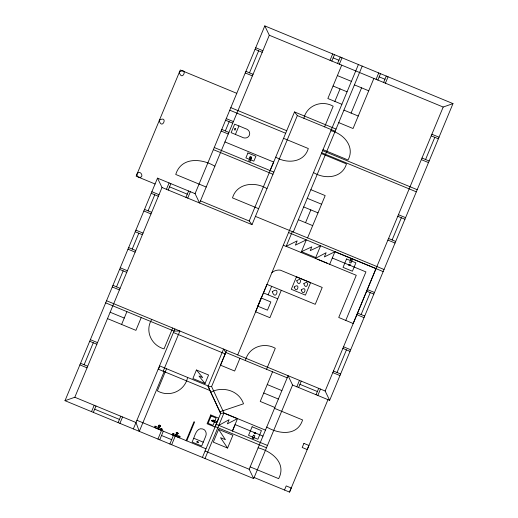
<?xml version="1.0" encoding="UTF-8"?>
<svg xmlns="http://www.w3.org/2000/svg" width="518" height="518" viewBox="0 0 518 518"><rect width="100%" height="100%" fill="white"/><g stroke="black" fill="none" stroke-linecap="round" stroke-linejoin="round"><path stroke-width="0.78" d="M136.959 174.152L137.121 175.777L138.351 177.039M159.22 120.59C162.063 130.698 168.577 115.015 159.402 120.163M179.293 72.306C182.142 82.42 188.636 66.718 179.474 71.885M157.841 428.794L158.605 426.961L158.514 425.336L159.686 425.064L160.47 426.146L159.253 427.233L158.489 429.066M253.684 478.6L249.19 469.256L288.079 375.699L292.573 385.036L253.684 478.6L65.003 400.692L157.511 178.14L195.072 193.654L199.566 202.998L269.295 35.243L264.802 25.9L195.072 193.654M84.13 364.763L93.279 342.754M116.518 286.836L123.154 270.869M132.226 249.048L138.805 233.217M148.103 210.858L154.772 194.8M65.003 400.692L74.812 397.254L162.004 187.484L157.511 178.14M166.427 189.31L169.082 182.925M168.22 190.048L170.875 183.663M121.607 324.449L126.916 311.668M91.55 411.648L94.205 405.264M93.337 412.393L95.992 406.002M185.936 197.364L188.591 190.98M187.723 198.103L190.378 191.718M141.22 317.573L135.91 330.354L107.498 318.622M225.336 130.918L229.17 121.711M249.488 72.824L258.631 50.816M151.768 319.412C144.561 330.808 151.366 345.461 164.038 348.873L172.695 328.049M235.418 134.44L238.96 125.919L245.092 128.477C253.522 130.847 249.21 141.336 241.556 136.972L231.132 132.666L234.673 124.152L238.953 125.926M118.123 422.623L120.778 416.239M119.917 423.361L122.572 416.977M133.34 428.91L174.883 328.956M158.456 369.269L159.829 365.967L208.23 385.955L209.952 390.533L158.178 369.153M163.183 371.218L179.895 331.021L174.003 331.086L105.666 302.868M164.141 371.613L139.297 431.371L135.994 422.52L74.812 397.254M166.55 368.745L157.362 390.85C169.38 397.805 184.816 391.109 187.607 377.441M155.173 427.693L155.717 426.398M157.951 439.07L161.538 430.445M270.085 170.506L273.614 162.03L224.948 141.938M294.515 111.94L297.332 115.598L252.007 224.65L249.19 220.992L294.515 111.94L336.046 129.086M159.738 439.808L163.325 431.183M196.439 369.994L192.89 378.535L205.024 383.547L208.573 375L196.439 369.994L202.693 377.577L198.996 376.049L205.024 383.547M303.885 118.305C306.857 105.283 321.879 99.773 333.171 106.222L324.598 126.858M172.889 435.01L173.433 433.708M169.878 443.997L173.465 435.373M330.037 60.321L332.692 53.93M171.665 444.735L175.252 436.111M175.563 436.111L176.321 434.278L176.23 432.653L177.557 432.446L178.186 433.462L176.968 434.544L176.204 436.376M331.824 61.059L334.479 54.668M178.852 437.47L179.416 436.182M337.581 63.436L340.235 57.051M339.368 64.174L342.029 57.789M202.402 457.426L220.674 413.468L208.035 386.415L223.562 349.054L225.777 352.467L287.192 377.823M341.725 65.145L327.855 98.517L341.854 104.293M186.156 440.611L193.997 421.749L194.593 421.995L186.752 440.857M209.952 390.533L220.674 413.468L223.944 412.988L265.436 430.121M205.024 458.508L223.944 412.988L211.603 386.57L226.664 350.336M225.809 352.48L220.526 365.19L234.648 371.024L239.938 358.314M193.726 438.234L192.133 442.061L201.664 445.998L205.536 436.687C206.98 433.896 206.099 429.875 202.778 428.995C197.177 427.195 195.15 434.511 193.726 438.234L203.257 442.171M334.855 101.405L340.048 88.902M237.71 354.901L358.398 64.549M292.307 231.617L286.156 246.413L283.294 245.234M293.259 232.012L362.218 66.123M268.136 294.833L271.672 286.331M245.409 360.573C248.452 347.3 263.779 341.718 275.285 348.284L266.55 369.302M218.583 429.37L213.274 442.145L227.577 448.051L232.886 435.275L218.583 429.37L225.408 439.698L220.545 437.691L227.583 448.031M305.536 222.675L310.845 209.894M351.087 113.079L361.577 87.84M281.287 290.3L269.904 317.696L255.562 311.771L266.951 284.382L315.248 304.325L322.209 287.451L280.303 270.143C277.298 269.742 274.203 270.681 271.879 272.61M301.081 252.48L306.319 239.873L295.377 245.15L297.157 240.864L286.214 246.341M307.588 237.898L325.174 195.59L310.871 189.685M373.873 78.419L353.049 128.522L338.746 122.611M376.074 79.332L378.729 72.941M377.862 80.07L380.516 73.679M232.401 430.963L237.535 418.596L227.389 423.86L229.118 419.703L218.816 425.336M232.472 430.995L235.133 424.605L262.969 436.104M383.624 82.446L386.279 76.062M385.411 83.184L388.066 76.8M353.192 323.504L338.727 317.476L356.267 275.291L315.378 258.404L320.623 245.785L310.23 250.621L311.804 246.84L301.405 251.703M272.559 371.782L260.237 401.437L274.864 407.478M329.681 264.309L334.919 251.709L376.023 268.577M296.82 386.791L299.475 380.4M298.608 387.529L301.262 381.144M345.759 320.435L365.928 271.905L332.291 258.022M316.032 394.722L318.693 388.338M317.825 395.461L320.48 389.076M353.198 323.452L375.977 268.661M329.655 400.349L325.155 391.006L443.188 107.045L452.997 103.606L329.655 400.349L292.573 385.036M284.511 490.022L286.214 485.916L291.245 487.995L289.543 492.1L254.15 477.486M337.037 372.494L346.438 349.877M361.124 314.555L370.24 292.612M392.132 239.957L401.353 217.774M425.569 159.512L434.79 137.328M289.543 492.1L327.959 399.65M137.134 173.724C140.605 169.121 144.911 178.412 138.824 177.234M315.378 258.404L326.113 252.726L324.372 256.928L334.919 251.709M210.709 392.152C222.772 386.027 238.863 390.255 243.518 403.794L219.878 411.771M158.521 425.369C160.107 424.656 161.933 427.732 158.508 425.382M208.035 386.415L211.603 386.57M264.802 25.9L452.997 103.606M333.152 57.861L338.908 60.243M379.189 76.871L384.952 79.254M269.295 35.243L443.188 107.045M337.386 75.583L351.385 81.358M354.429 84.887L368.732 90.792M255.724 47.747L262.872 50.699M255.057 49.34L262.212 52.292M333.055 86.014L347.047 91.79M431.876 134.253L439.031 137.205M431.216 135.852L438.37 138.805M343.933 110.127L358.236 116.032M245.908 71.348L253.062 74.301M245.247 72.941L252.395 75.893M421.995 158.035L429.144 160.988M421.328 159.628L428.483 162.581M297.332 115.598L335.159 131.216M330.892 130.724C343.674 133.638 355.257 146.814 348.031 159.984L323.025 149.657M236.778 93.318L180.29 69.995L136.15 176.185L155.076 184M230.821 107.647L286.713 130.724M229.765 110.192L285.651 133.268M322.61 150.647L417.21 189.705M321.73 152.771L416.323 191.835M321.393 153.574L346.458 163.921C342.191 178.354 324.663 179.519 313.507 172.552M283.56 138.312L308.314 148.53C304.105 162.794 286.784 164.005 275.738 157.116M226.256 118.635L233.404 121.588M225.589 120.234L232.744 123.187M221.762 129.442L228.911 132.394M221.095 131.041L228.25 133.994M398.439 214.698L405.594 217.657M397.779 216.297L404.927 219.25M214.251 147.507L273.841 172.112M213.371 149.637L272.96 174.242M307.284 198.316L321.587 204.221M214.853 166.213C201.742 158.359 181.287 156.598 175.738 174.462L206.203 187.037M388.552 238.481L395.707 241.433M266.971 188.643C255.238 181.358 236.946 182.828 232.498 197.895L258.637 208.689M387.891 240.08L395.046 243.033M303.697 206.941L318 212.846M298.381 219.723L312.691 225.628M255.439 216.394L384.039 269.496M288.571 232.543L383.165 271.6M169.548 186.856L187.263 194.172M200.453 200.867L249.19 220.992M162.004 187.484L252.007 224.65M301.431 251.638L315.734 257.543M286.189 246.335L315.384 258.385M317.838 259.324L327.331 263.241M151.865 191.725L159.013 194.684M151.198 193.324L158.353 196.277M367.333 289.543L374.482 292.495M366.666 291.135L373.821 294.088M144.522 209.382L151.677 212.335M143.862 210.981L151.01 213.934M357.55 313.079L364.698 316.032M356.883 314.679L364.037 317.631M135.897 230.141L143.046 233.094M135.23 231.74L142.385 234.693M263.416 292.884L277.752 298.802M128.652 247.572L135.8 250.524M127.985 249.171L135.14 252.124M343.531 346.801L350.68 349.754M342.864 348.4L350.019 351.353M120.241 267.793L127.396 270.752M119.58 269.392L126.729 272.345M333.462 371.017L340.617 373.97M332.802 372.617L339.95 375.569M112.943 285.36L120.092 288.312M112.276 286.959L119.431 289.912M106.553 300.738L325.155 391.006M299.935 384.337L317.359 391.53M173.407 332.517L225.181 353.898M110.153 312.231L124.262 318.058M267.249 384.563L281.876 390.604M263.74 393L278.367 399.041M274.508 408.346L302.59 419.943C297.468 436.383 278.626 434.181 266.738 427.046M90.365 339.678L97.513 342.631M89.698 341.278L96.853 344.23M224.501 413.37L236.875 418.473M80.555 363.286L87.704 366.239M79.889 364.879L87.043 367.832M216.181 424.274L267.463 445.448M215.21 426.618L266.492 447.792M258.094 447.837C271.769 451.217 286.817 463.196 278.652 478.645L250.175 466.886M158.553 427.091L159.194 427.356M176.269 434.408L176.916 434.673M158.385 427.499L154.953 426.081L154.409 427.382L161.946 430.49L162.484 429.189L159.026 427.764M176.101 434.816L172.669 433.398L172.131 434.693L179.662 437.807L180.199 436.506L176.748 435.081M136.927 420.286L205.989 448.802M205.057 451.036L249.19 469.256M161.532 435.496L171.672 439.685M94.664 409.194L119.451 419.431M272.261 291.718C275.893 301.988 280.775 285.321 272.261 291.718M294.166 287.017C296.982 295.299 300.964 281.773 294.166 287.017M296.749 280.808C299.566 289.083 303.548 275.557 296.749 280.808M301.223 289.938C304.04 298.213 308.022 284.693 301.223 289.938M303.807 283.722C306.624 291.997 310.606 278.477 303.807 283.722M234.965 128.47L234.401 129.824L235.12 130.122L235.69 128.768L234.965 128.47M247.928 152.959L245.882 157.88L253.852 161.169L255.898 156.248L247.928 152.959M249.935 157.006L250.259 158.165L251.495 157.958L251.178 156.799L249.935 157.006M250.032 157.77L248.795 160.755L250.226 161.344L251.463 158.366L250.032 157.77M250.272 157.207L250.459 157.873L251.165 157.75L250.977 157.09L250.272 157.207M155.853 427.078L155.452 427.033L155.853 427.078M161.098 429.241L161.409 429.493L161.098 429.241M161.674 428.859L161.137 430.154L161.7 428.865M173.569 434.388L173.167 434.349L173.569 434.388M178.814 436.557L179.124 436.81L178.814 436.557M197.073 441.478L196.801 442.126L198.316 442.748L198.588 442.107L197.073 441.478M210.755 414.944L207.09 423.763L215.015 427.033L218.68 418.22L210.755 414.944M211.15 415.967L208.1 423.316L213.008 425.343L216.064 418L211.15 415.967M261.163 297.967L257.75 306.17L267.45 310.172L270.862 301.968L261.163 297.967M211.817 420.396L212.14 421.555L213.377 421.348L213.053 420.189L211.817 420.396M212.153 420.597L212.335 421.263L213.04 421.14L212.859 420.48L212.153 420.597M213.202 420.137L212.671 421.419L216.006 422.792L216.537 421.516L213.202 420.137M296.458 276.852L291.284 289.297L305.432 295.137L310.606 282.692L296.458 276.852M252.111 426.761L248.523 435.379L257.867 439.232L261.448 430.613L252.111 426.761M254.17 432.608L254.493 433.767L255.73 433.56L255.406 432.4L254.17 432.608M253.419 435.178L252.182 438.163L253.613 438.752L254.85 435.774L253.419 435.178M254.506 432.815L254.688 433.475L255.393 433.352L255.212 432.692L254.506 432.815M346.536 258.961L343.045 267.359L352.415 271.231L355.911 262.827L346.536 258.961M350.815 259.427L349.579 262.406L351.01 263.002L352.246 260.017L350.815 259.427M348.737 264.517L349.061 265.676L350.297 265.469L349.974 264.303L348.737 264.517M349.074 264.717L349.261 265.384L349.967 265.261L349.779 264.601L349.074 264.717M303.911 443.389L302.208 447.494L307.239 449.572L308.942 445.467L303.911 443.389M176.599 432.595L176.237 432.685L178.16 433.495L176.599 432.595"/></g></svg>
